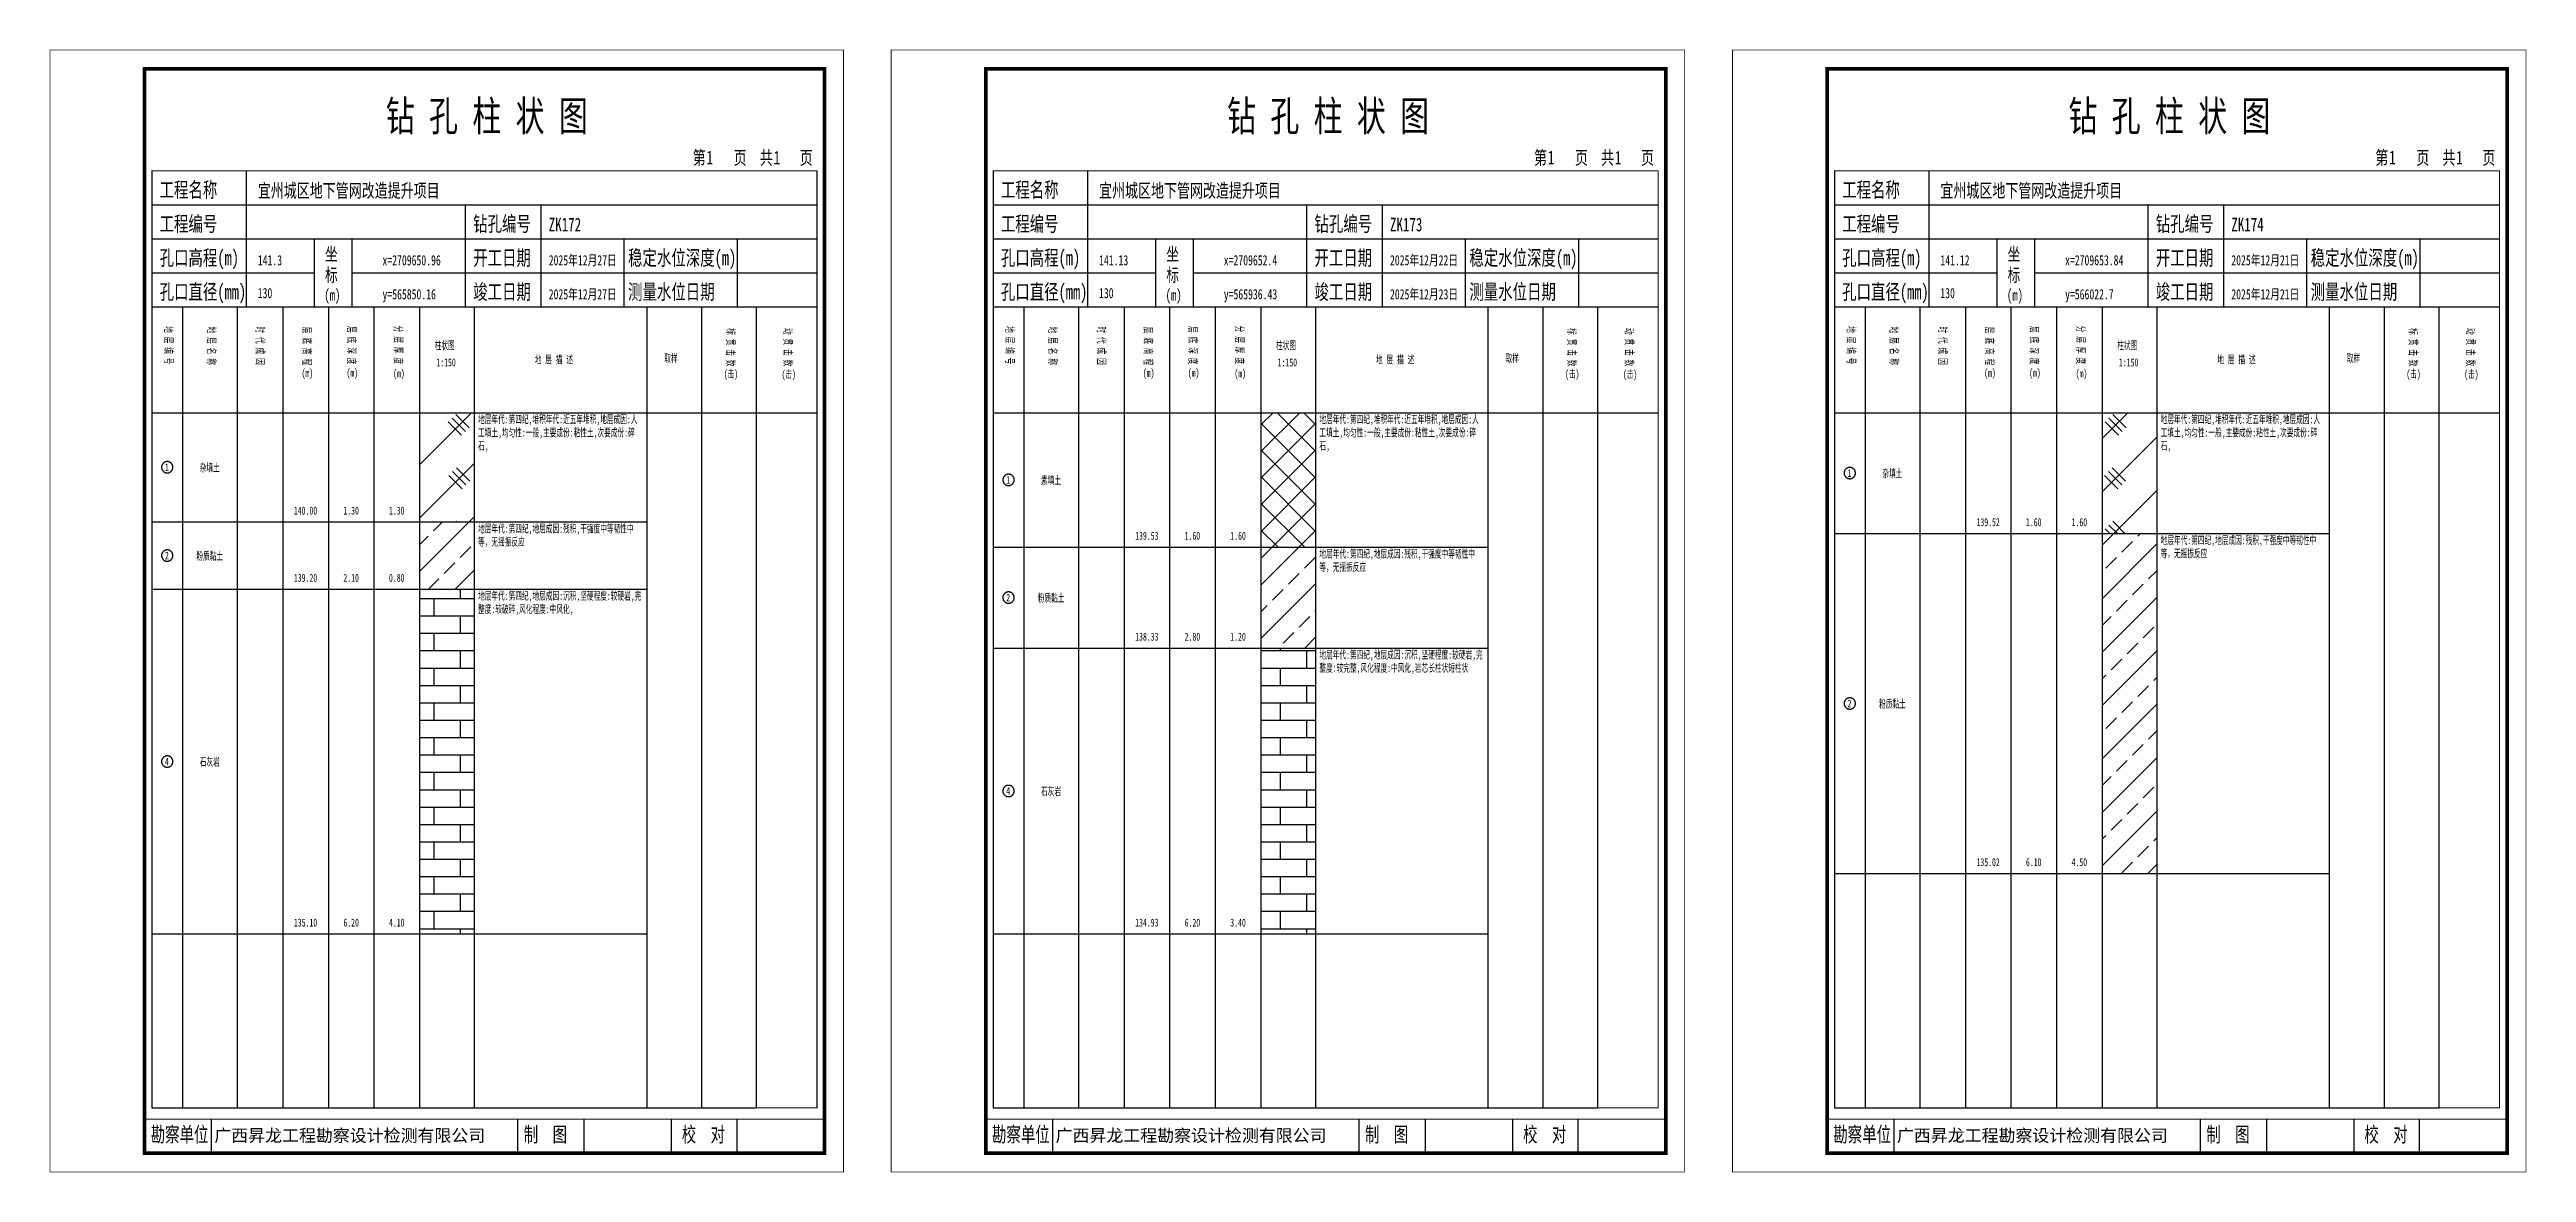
# Model space of a CAD drawing. Header units: millimetres. Extents: x 0 to 2711117, y 0 to 567555.
# Drawn here: x 40974 to 41630, y 0 to 297 of the extents above; entities that cross this region are included whole.
import ezdxf
from ezdxf.enums import TextEntityAlignment as Align

# ---------------------------------------------------------------- set-up
doc = ezdxf.new("R2010")
doc.units = ezdxf.units.MM
doc.layers.add('GICAD_POU_TEXTS', color=7, linetype='Continuous')
doc.layers.add('勘察点图例', color=7, linetype='Continuous')
doc.styles.add('HEAD_FONT', font='simfang.ttf', dxfattribs={"width": 0.6})
doc.styles.add('HEAD_FONT2', font='simfang.ttf', dxfattribs={"width": 0.6})
doc.styles.add('HT', font='simhei.ttf')
doc.styles.add('LZ_FONT', font='simfang.ttf', dxfattribs={"width": 0.7, "height": 8})
doc.styles.add('成果图图块', font='simfang.ttf', dxfattribs={"height": 2.5})
doc.styles.add('成果图表体', font='simfang.ttf', dxfattribs={"width": 0.6, "height": 2.1})
pattern_1 = [(45, (0, 0), (-7.0710678, 7.0710678), []), (135, (2.5, -1), (-14.142136, -14.142136), [5, -15]), (135, (1.5, -2), (-14.142136, -14.142136), [5, -15]), (135, (0.5, -3), (-14.142136, -14.142136), [5, -15]), (135, (16.5, -1), (-14.142136, -14.142136), [5, -15]), (135, (15.5, -2), (-14.142136, -14.142136), [5, -15]), (135, (14.5, -3), (-14.142136, -14.142136), [5, -15])]
pattern_2 = [(45, (0, 0), (-7.0710678, 7.0710678), []), (45, (7.071, 0), (-7.0710678, 7.0710678), [4, -2])]
pattern_3 = [(0, (0, 0), (0, 4.6), []), (90, (0, 0), (-7, 4.6), [4.6, -4.6])]

# ---------------------------------------------------------------- blocks, each defined once
blk = doc.blocks.new('ZK172')
for p, q in [((52, 229), (52, 265)), ((27, 256), (203, 256)), ((110, 229), (110, 256)), ((130, 229), (130, 256)), ((27, 247), (203, 247)), ((70, 229), (70, 247)), ((80, 229), (80, 247)), ((152, 229), (152, 247)), ((182, 229), (182, 247)), ((27, 238), (70, 238)), ((80, 238), (203, 238)), ((27, 229), (35.05, 229)), ((35.05, 229), (35.05, 17)), ((35.05, 229), (49.53, 229)), ((49.53, 229), (49.53, 17)), ((49.53, 229), (61.6, 229)), ((61.6, 229), (61.6, 17)), ((61.6, 229), (73.68, 229)), ((73.68, 229), (73.68, 17)), ((73.68, 229), (85.75, 229)), ((85.75, 229), (85.75, 17)), ((85.75, 229), (97.82, 229)), ((97.82, 229), (97.82, 17)), ((97.82, 229), (112.3, 229)), ((112.3, 229), (112.3, 17)), ((112.3, 229), (157.93, 229)), ((157.93, 229), (157.93, 17)), ((157.93, 229), (172.42, 229)), ((172.42, 229), (172.42, 17)), ((172.42, 229), (186.9, 229)), ((186.9, 229), (186.9, 17)), ((186.9, 229), (203, 229)), ((27, 201), (203, 201)), ((27, 17), (35.05, 17)), ((35.05, 17), (49.53, 17)), ((42.74, 4.95), (42.74, 13.95)), ((42.74, 4.95), (42.74, 13.95)), ((49.53, 17), (61.6, 17)), ((61.6, 17), (73.68, 17)), ((73.68, 17), (85.75, 17)), ((85.75, 17), (97.82, 17)), ((97.82, 17), (112.3, 17)), ((112.3, 17), (157.93, 17)), ((123.83, 4.95), (123.83, 13.95)), ((141.38, 4.95), (141.38, 13.95)), ((157.93, 17), (172.42, 17)), ((164.48, 4.95), (164.48, 13.95)), ((172.42, 17), (186.9, 17)), ((181.84, 4.95), (181.84, 13.95)), ((181.84, 4.95), (181.84, 13.95))]:
    blk.add_line(p, q)
for points, const_width in [([(0, 0), (210, 0), (210, 297), (0, 297)], 0.25), ([(25, 5), (205, 5), (205, 292), (25, 292)], 1), ([(27, 265), (203, 265), (203, 17), (27, 17)], 0.3)]:
    blk.add_lwpolyline(points, close=True, dxfattribs=dict(const_width=const_width))
at = {"const_width": 0.3}
for points in [[(27, 229), (203, 229)], [(25, 14), (205, 14)]]:
    blk.add_lwpolyline(points, dxfattribs=at)
at = {"style": 'LZ_FONT', "width": 0.7}
for s, height, p in [('钻 孔 柱 状 图', 8, (88.9, 275.54)), ('第', 3.6, (170.12, 266.7)), ('1', 3.6, (173.78, 266.75)), ('页', 3.6, (180.96, 266.7)), ('共', 3.6, (187.88, 266.7)), ('1', 3.6, (191.54, 266.7)), ('页', 3.6, (198.44, 266.7)), ('工程名称', 4, (29, 258)), ('宜州城区地下管网改造提升项目', 3.6, (55, 258)), ('工程编号', 4, (29, 249)), ('钻孔编号', 4, (112, 249)), ('ZK172', 3.6, (132, 249)), ('孔口高程(m)', 4, (29, 240)), ('141.3', 2.7, (55, 240)), ('坐', 3.5, (72.79, 241.24)), ('x=2709650.96', 2.7, (88, 240)), ('开工日期', 4, (112, 240)), ('2025年12月27日', 2.7, (132, 240)), ('稳定水位深度(m)', 4, (153, 240)), ('标', 3.5, (72.79, 235.7)), ('孔口直径(mm)', 4, (29, 231)), ('130', 2.7, (54.98, 231.31)), ('(m) ', 3, (72.59, 230.65)), ('y=565850.16', 2.7, (88, 231)), ('竣工日期', 4, (112, 231)), ('2025年12月27日', 2.7, (132, 231)), ('测量水位日期', 4, (153, 231)), ('勘察单位', 4, (26.65, 7.95)), ('制  图', 4, (125.4, 7.95)), ('校  对', 4, (167.22, 7.95))]:
    blk.add_text(s, height=height, dxfattribs=at).set_placement(p)
at = {"style": 'HT'}
blk.add_text('广西昇龙工程勘察设计检测有限公司', height=3.2865, dxfattribs=at).set_placement((43.48, 8.02))
at = {"char_height": 2.1, "width": 22.806, "attachment_point": 1, "rotation": 270, "style": 'HEAD_FONT'}
for s, insert in [('地 层 编 号', (32.46, 223.92)), ('地 层 名 称', (43.79, 223.76)), ('时 代 成 因', (56.67, 223.83)), ('层 底 高 程', (69.07, 223.71)), ('层 底 深 度', (80.9, 223.91)), ('分 层 厚 度', (93.26, 224.01)), ('标 贯 击 数', (181.21, 223.37)), ('动 贯 击 数', (196.38, 223.43))]:
    blk.add_mtext(s, dxfattribs=dict(at, insert=insert))
at = {"char_height": 2.1, "attachment_point": 1}
for s, insert, width, style in [('柱状图', (101.82, 219.87), 7.855, 'HEAD_FONT2'), ('地 层 描 述', (128.29, 216.11), 22.0781, 'HEAD_FONT2'), ('取样', (162.58, 216.44), 7.855, 'HEAD_FONT2'), ('(m)', (66.58, 212.56), 4.7944, 'HEAD_FONT'), ('(m)', (78.47, 212.61), 4.7944, 'HEAD_FONT'), ('(m)', (90.81, 212.43), 4.7944, 'HEAD_FONT'), ('1:150', (102.26, 215.36), 6.9223, 'HEAD_FONT2'), ('(击)', (178.33, 212.31), 7.855, 'HEAD_FONT2'), ('(击)', (193.64, 212.22), 7.855, 'HEAD_FONT2')]:
    blk.add_mtext(s, dxfattribs=dict(at, insert=insert, width=width, style=style))
blk = doc.blocks.new('ZK172_0')
at = {"color": 7}
blk.add_polyline3d([(-1.5, 0.02, 0), (-1.5, -0.06, 0), (-1.49, -0.13, 0), (-1.48, -0.2, 0), (-1.47, -0.28, 0), (-1.46, -0.35, 0), (-1.44, -0.42, 0), (-1.41, -0.49, 0), (-1.39, -0.56, 0), (-1.36, -0.63, 0), (-1.32, -0.69, 0), (-1.29, -0.76, 0), (-1.25, -0.82, 0), (-1.2, -0.88, 0), (-1.16, -0.94, 0), (-1.11, -0.99, 0), (-1.06, -1.04, 0), (-1.01, -1.1, 0), (-0.95, -1.14, 0), (-0.89, -1.19, 0), (-0.83, -1.23, 0), (-0.77, -1.27, 0), (-0.71, -1.31, 0), (-0.64, -1.34, 0), (-0.57, -1.37, 0), (-0.51, -1.4, 0), (-0.44, -1.42, 0), (-0.36, -1.44, 0), (-0.29, -1.46, 0), (-0.22, -1.47, 0), (-0.15, -1.48, 0), (-0.07, -1.48, 0), (0, -1.48, 0), (0.07, -1.48, 0), (0.15, -1.48, 0), (0.22, -1.47, 0), (0.29, -1.46, 0), (0.36, -1.44, 0), (0.44, -1.42, 0), (0.51, -1.4, 0), (0.57, -1.37, 0), (0.64, -1.34, 0), (0.71, -1.31, 0), (0.77, -1.27, 0), (0.83, -1.23, 0), (0.89, -1.19, 0), (0.95, -1.14, 0), (1.01, -1.1, 0), (1.06, -1.04, 0), (1.11, -0.99, 0), (1.16, -0.94, 0), (1.2, -0.88, 0), (1.25, -0.82, 0), (1.29, -0.76, 0), (1.32, -0.69, 0), (1.36, -0.63, 0), (1.39, -0.56, 0), (1.41, -0.49, 0), (1.44, -0.42, 0), (1.46, -0.35, 0), (1.47, -0.28, 0), (1.48, -0.2, 0), (1.49, -0.13, 0), (1.5, -0.06, 0), (1.5, 0.02, 0), (1.5, 0.09, 0), (1.49, 0.16, 0), (1.48, 0.24, 0), (1.47, 0.31, 0), (1.46, 0.38, 0), (1.44, 0.45, 0), (1.41, 0.52, 0), (1.39, 0.59, 0), (1.36, 0.66, 0), (1.32, 0.72, 0), (1.29, 0.79, 0), (1.25, 0.85, 0), (1.2, 0.91, 0), (1.16, 0.97, 0), (1.11, 1.02, 0), (1.06, 1.08, 0), (1.01, 1.13, 0), (0.95, 1.18, 0), (0.89, 1.22, 0), (0.83, 1.26, 0), (0.77, 1.3, 0), (0.71, 1.34, 0), (0.64, 1.37, 0), (0.57, 1.4, 0), (0.51, 1.43, 0), (0.44, 1.45, 0), (0.36, 1.47, 0), (0.29, 1.49, 0), (0.22, 1.5, 0), (0.15, 1.51, 0), (0.07, 1.51, 0), (0, 1.52, 0), (-0.07, 1.51, 0), (-0.15, 1.51, 0), (-0.22, 1.5, 0), (-0.29, 1.49, 0), (-0.36, 1.47, 0), (-0.44, 1.45, 0), (-0.51, 1.43, 0), (-0.57, 1.4, 0), (-0.64, 1.37, 0), (-0.71, 1.34, 0), (-0.77, 1.3, 0), (-0.83, 1.26, 0), (-0.89, 1.22, 0), (-0.95, 1.18, 0), (-1.01, 1.13, 0), (-1.06, 1.08, 0), (-1.11, 1.02, 0), (-1.16, 0.97, 0), (-1.2, 0.91, 0), (-1.25, 0.85, 0), (-1.29, 0.79, 0), (-1.32, 0.72, 0), (-1.36, 0.66, 0), (-1.39, 0.59, 0), (-1.41, 0.52, 0), (-1.44, 0.45, 0), (-1.46, 0.38, 0), (-1.47, 0.31, 0), (-1.48, 0.24, 0), (-1.49, 0.16, 0), (-1.5, 0.09, 0), (-1.5, 0.02, 0)], dxfattribs=at)
at = {"layer": 'GICAD_POU_TEXTS', "color": 7, "style": '成果图图块', "width": 0.7}
blk.add_text('1', height=2, dxfattribs=at).set_placement((-0.09, -0.99), align=Align.CENTER)
blk = doc.blocks.new('ZK172_1')
at = {"color": 7}
blk.add_polyline3d([(-1.5, 0.02, 0), (-1.5, -0.06, 0), (-1.49, -0.13, 0), (-1.48, -0.2, 0), (-1.47, -0.28, 0), (-1.46, -0.35, 0), (-1.44, -0.42, 0), (-1.41, -0.49, 0), (-1.39, -0.56, 0), (-1.36, -0.63, 0), (-1.32, -0.69, 0), (-1.29, -0.76, 0), (-1.25, -0.82, 0), (-1.2, -0.88, 0), (-1.16, -0.94, 0), (-1.11, -0.99, 0), (-1.06, -1.04, 0), (-1.01, -1.1, 0), (-0.95, -1.14, 0), (-0.89, -1.19, 0), (-0.83, -1.23, 0), (-0.77, -1.27, 0), (-0.71, -1.31, 0), (-0.64, -1.34, 0), (-0.57, -1.37, 0), (-0.51, -1.4, 0), (-0.44, -1.42, 0), (-0.36, -1.44, 0), (-0.29, -1.46, 0), (-0.22, -1.47, 0), (-0.15, -1.48, 0), (-0.07, -1.48, 0), (0, -1.48, 0), (0.07, -1.48, 0), (0.15, -1.48, 0), (0.22, -1.47, 0), (0.29, -1.46, 0), (0.36, -1.44, 0), (0.44, -1.42, 0), (0.51, -1.4, 0), (0.57, -1.37, 0), (0.64, -1.34, 0), (0.71, -1.31, 0), (0.77, -1.27, 0), (0.83, -1.23, 0), (0.89, -1.19, 0), (0.95, -1.14, 0), (1.01, -1.1, 0), (1.06, -1.04, 0), (1.11, -0.99, 0), (1.16, -0.94, 0), (1.2, -0.88, 0), (1.25, -0.82, 0), (1.29, -0.76, 0), (1.32, -0.69, 0), (1.36, -0.63, 0), (1.39, -0.56, 0), (1.41, -0.49, 0), (1.44, -0.42, 0), (1.46, -0.35, 0), (1.47, -0.28, 0), (1.48, -0.2, 0), (1.49, -0.13, 0), (1.5, -0.06, 0), (1.5, 0.02, 0), (1.5, 0.09, 0), (1.49, 0.16, 0), (1.48, 0.24, 0), (1.47, 0.31, 0), (1.46, 0.38, 0), (1.44, 0.45, 0), (1.41, 0.52, 0), (1.39, 0.59, 0), (1.36, 0.66, 0), (1.32, 0.72, 0), (1.29, 0.79, 0), (1.25, 0.85, 0), (1.2, 0.91, 0), (1.16, 0.97, 0), (1.11, 1.02, 0), (1.06, 1.08, 0), (1.01, 1.13, 0), (0.95, 1.18, 0), (0.89, 1.22, 0), (0.83, 1.26, 0), (0.77, 1.3, 0), (0.71, 1.34, 0), (0.64, 1.37, 0), (0.57, 1.4, 0), (0.51, 1.43, 0), (0.44, 1.45, 0), (0.36, 1.47, 0), (0.29, 1.49, 0), (0.22, 1.5, 0), (0.15, 1.51, 0), (0.07, 1.51, 0), (0, 1.52, 0), (-0.07, 1.51, 0), (-0.15, 1.51, 0), (-0.22, 1.5, 0), (-0.29, 1.49, 0), (-0.36, 1.47, 0), (-0.44, 1.45, 0), (-0.51, 1.43, 0), (-0.57, 1.4, 0), (-0.64, 1.37, 0), (-0.71, 1.34, 0), (-0.77, 1.3, 0), (-0.83, 1.26, 0), (-0.89, 1.22, 0), (-0.95, 1.18, 0), (-1.01, 1.13, 0), (-1.06, 1.08, 0), (-1.11, 1.02, 0), (-1.16, 0.97, 0), (-1.2, 0.91, 0), (-1.25, 0.85, 0), (-1.29, 0.79, 0), (-1.32, 0.72, 0), (-1.36, 0.66, 0), (-1.39, 0.59, 0), (-1.41, 0.52, 0), (-1.44, 0.45, 0), (-1.46, 0.38, 0), (-1.47, 0.31, 0), (-1.48, 0.24, 0), (-1.49, 0.16, 0), (-1.5, 0.09, 0), (-1.5, 0.02, 0)], dxfattribs=at)
at = {"layer": 'GICAD_POU_TEXTS', "color": 7, "style": '成果图图块', "width": 0.7}
blk.add_text('2', height=2, dxfattribs=at).set_placement((-0.09, -0.99), align=Align.CENTER)
blk = doc.blocks.new('ZK172_2')
at = {"color": 7}
blk.add_polyline3d([(-1.5, 0.02, 0), (-1.5, -0.06, 0), (-1.49, -0.13, 0), (-1.48, -0.2, 0), (-1.47, -0.28, 0), (-1.46, -0.35, 0), (-1.44, -0.42, 0), (-1.41, -0.49, 0), (-1.39, -0.56, 0), (-1.36, -0.63, 0), (-1.32, -0.69, 0), (-1.29, -0.76, 0), (-1.25, -0.82, 0), (-1.2, -0.88, 0), (-1.16, -0.94, 0), (-1.11, -0.99, 0), (-1.06, -1.04, 0), (-1.01, -1.1, 0), (-0.95, -1.14, 0), (-0.89, -1.19, 0), (-0.83, -1.23, 0), (-0.77, -1.27, 0), (-0.71, -1.31, 0), (-0.64, -1.34, 0), (-0.57, -1.37, 0), (-0.51, -1.4, 0), (-0.44, -1.42, 0), (-0.36, -1.44, 0), (-0.29, -1.46, 0), (-0.22, -1.47, 0), (-0.15, -1.48, 0), (-0.07, -1.48, 0), (0, -1.48, 0), (0.07, -1.48, 0), (0.15, -1.48, 0), (0.22, -1.47, 0), (0.29, -1.46, 0), (0.36, -1.44, 0), (0.44, -1.42, 0), (0.51, -1.4, 0), (0.57, -1.37, 0), (0.64, -1.34, 0), (0.71, -1.31, 0), (0.77, -1.27, 0), (0.83, -1.23, 0), (0.89, -1.19, 0), (0.95, -1.14, 0), (1.01, -1.1, 0), (1.06, -1.04, 0), (1.11, -0.99, 0), (1.16, -0.94, 0), (1.2, -0.88, 0), (1.25, -0.82, 0), (1.29, -0.76, 0), (1.32, -0.69, 0), (1.36, -0.63, 0), (1.39, -0.56, 0), (1.41, -0.49, 0), (1.44, -0.42, 0), (1.46, -0.35, 0), (1.47, -0.28, 0), (1.48, -0.2, 0), (1.49, -0.13, 0), (1.5, -0.06, 0), (1.5, 0.02, 0), (1.5, 0.09, 0), (1.49, 0.16, 0), (1.48, 0.24, 0), (1.47, 0.31, 0), (1.46, 0.38, 0), (1.44, 0.45, 0), (1.41, 0.52, 0), (1.39, 0.59, 0), (1.36, 0.66, 0), (1.32, 0.72, 0), (1.29, 0.79, 0), (1.25, 0.85, 0), (1.2, 0.91, 0), (1.16, 0.97, 0), (1.11, 1.02, 0), (1.06, 1.08, 0), (1.01, 1.13, 0), (0.95, 1.18, 0), (0.89, 1.22, 0), (0.83, 1.26, 0), (0.77, 1.3, 0), (0.71, 1.34, 0), (0.64, 1.37, 0), (0.57, 1.4, 0), (0.51, 1.43, 0), (0.44, 1.45, 0), (0.36, 1.47, 0), (0.29, 1.49, 0), (0.22, 1.5, 0), (0.15, 1.51, 0), (0.07, 1.51, 0), (0, 1.52, 0), (-0.07, 1.51, 0), (-0.15, 1.51, 0), (-0.22, 1.5, 0), (-0.29, 1.49, 0), (-0.36, 1.47, 0), (-0.44, 1.45, 0), (-0.51, 1.43, 0), (-0.57, 1.4, 0), (-0.64, 1.37, 0), (-0.71, 1.34, 0), (-0.77, 1.3, 0), (-0.83, 1.26, 0), (-0.89, 1.22, 0), (-0.95, 1.18, 0), (-1.01, 1.13, 0), (-1.06, 1.08, 0), (-1.11, 1.02, 0), (-1.16, 0.97, 0), (-1.2, 0.91, 0), (-1.25, 0.85, 0), (-1.29, 0.79, 0), (-1.32, 0.72, 0), (-1.36, 0.66, 0), (-1.39, 0.59, 0), (-1.41, 0.52, 0), (-1.44, 0.45, 0), (-1.46, 0.38, 0), (-1.47, 0.31, 0), (-1.48, 0.24, 0), (-1.49, 0.16, 0), (-1.5, 0.09, 0), (-1.5, 0.02, 0)], dxfattribs=at)
at = {"layer": 'GICAD_POU_TEXTS', "color": 7, "style": '成果图图块', "width": 0.7}
blk.add_text('4', height=2, dxfattribs=at).set_placement((-0.09, -0.99), align=Align.CENTER)
blk = doc.blocks.new('ZK173')
for p, q in [((52, 229), (52, 265)), ((27, 256), (203, 256)), ((110, 229), (110, 256)), ((130, 229), (130, 256)), ((27, 247), (203, 247)), ((70, 229), (70, 247)), ((80, 229), (80, 247)), ((152, 229), (152, 247)), ((182, 229), (182, 247)), ((27, 238), (70, 238)), ((80, 238), (203, 238)), ((27, 229), (35.05, 229)), ((35.05, 229), (35.05, 17)), ((35.05, 229), (49.53, 229)), ((49.53, 229), (49.53, 17)), ((49.53, 229), (61.6, 229)), ((61.6, 229), (61.6, 17)), ((61.6, 229), (73.68, 229)), ((73.68, 229), (73.68, 17)), ((73.68, 229), (85.75, 229)), ((85.75, 229), (85.75, 17)), ((85.75, 229), (97.82, 229)), ((97.82, 229), (97.82, 17)), ((97.82, 229), (112.3, 229)), ((112.3, 229), (112.3, 17)), ((112.3, 229), (157.93, 229)), ((157.93, 229), (157.93, 17)), ((157.93, 229), (172.42, 229)), ((172.42, 229), (172.42, 17)), ((172.42, 229), (186.9, 229)), ((186.9, 229), (186.9, 17)), ((186.9, 229), (203, 229)), ((27, 201), (203, 201)), ((27, 17), (35.05, 17)), ((35.05, 17), (49.53, 17)), ((42.74, 4.95), (42.74, 13.95)), ((42.74, 4.95), (42.74, 13.95)), ((49.53, 17), (61.6, 17)), ((61.6, 17), (73.68, 17)), ((73.68, 17), (85.75, 17)), ((85.75, 17), (97.82, 17)), ((97.82, 17), (112.3, 17)), ((112.3, 17), (157.93, 17)), ((123.83, 4.95), (123.83, 13.95)), ((141.38, 4.95), (141.38, 13.95)), ((157.93, 17), (172.42, 17)), ((164.48, 4.95), (164.48, 13.95)), ((172.42, 17), (186.9, 17)), ((181.84, 4.95), (181.84, 13.95)), ((181.84, 4.95), (181.84, 13.95))]:
    blk.add_line(p, q)
for points, const_width in [([(0, 0), (210, 0), (210, 297), (0, 297)], 0.25), ([(25, 5), (205, 5), (205, 292), (25, 292)], 1), ([(27, 265), (203, 265), (203, 17), (27, 17)], 0.3)]:
    blk.add_lwpolyline(points, close=True, dxfattribs=dict(const_width=const_width))
at = {"const_width": 0.3}
for points in [[(27, 229), (203, 229)], [(25, 14), (205, 14)]]:
    blk.add_lwpolyline(points, dxfattribs=at)
at = {"style": 'LZ_FONT', "width": 0.7}
for s, height, p in [('钻 孔 柱 状 图', 8, (88.9, 275.54)), ('第', 3.6, (170.12, 266.7)), ('1', 3.6, (173.78, 266.75)), ('页', 3.6, (180.96, 266.7)), ('共', 3.6, (187.88, 266.7)), ('1', 3.6, (191.54, 266.7)), ('页', 3.6, (198.44, 266.7)), ('工程名称', 4, (29, 258)), ('宜州城区地下管网改造提升项目', 3.6, (55, 258)), ('工程编号', 4, (29, 249)), ('钻孔编号', 4, (112, 249)), ('ZK173', 3.6, (132, 249)), ('孔口高程(m)', 4, (29, 240)), ('141.13', 2.7, (55, 240)), ('坐', 3.5, (72.79, 241.24)), ('x=2709652.4', 2.7, (88, 240)), ('开工日期', 4, (112, 240)), ('2025年12月22日', 2.7, (132, 240)), ('稳定水位深度(m)', 4, (153, 240)), ('标', 3.5, (72.79, 235.7)), ('孔口直径(mm)', 4, (29, 231)), ('130', 2.7, (54.98, 231.31)), ('(m) ', 3, (72.59, 230.65)), ('y=565936.43', 2.7, (88, 231)), ('竣工日期', 4, (112, 231)), ('2025年12月23日', 2.7, (132, 231)), ('测量水位日期', 4, (153, 231)), ('勘察单位', 4, (26.65, 7.95)), ('制  图', 4, (125.4, 7.95)), ('校  对', 4, (167.22, 7.95))]:
    blk.add_text(s, height=height, dxfattribs=at).set_placement(p)
at = {"style": 'HT'}
blk.add_text('广西昇龙工程勘察设计检测有限公司', height=3.2865, dxfattribs=at).set_placement((43.48, 8.02))
at = {"char_height": 2.1, "width": 22.806, "attachment_point": 1, "rotation": 270, "style": 'HEAD_FONT'}
for s, insert in [('地 层 编 号', (32.46, 223.92)), ('地 层 名 称', (43.79, 223.76)), ('时 代 成 因', (56.67, 223.83)), ('层 底 高 程', (69.07, 223.71)), ('层 底 深 度', (80.9, 223.91)), ('分 层 厚 度', (93.26, 224.01)), ('标 贯 击 数', (181.21, 223.37)), ('动 贯 击 数', (196.38, 223.43))]:
    blk.add_mtext(s, dxfattribs=dict(at, insert=insert))
at = {"char_height": 2.1, "attachment_point": 1}
for s, insert, width, style in [('柱状图', (101.82, 219.87), 7.855, 'HEAD_FONT2'), ('地 层 描 述', (128.29, 216.11), 22.0781, 'HEAD_FONT2'), ('取样', (162.58, 216.44), 7.855, 'HEAD_FONT2'), ('(m)', (66.58, 212.56), 4.7944, 'HEAD_FONT'), ('(m)', (78.47, 212.61), 4.7944, 'HEAD_FONT'), ('(m)', (90.81, 212.43), 4.7944, 'HEAD_FONT'), ('1:150', (102.26, 215.36), 6.9223, 'HEAD_FONT2'), ('(击)', (178.33, 212.31), 7.855, 'HEAD_FONT2'), ('(击)', (193.64, 212.22), 7.855, 'HEAD_FONT2')]:
    blk.add_mtext(s, dxfattribs=dict(at, insert=insert, width=width, style=style))
blk = doc.blocks.new('ZK173_0')
at = {"color": 7}
blk.add_polyline3d([(-1.5, 0.02, 0), (-1.5, -0.06, 0), (-1.49, -0.13, 0), (-1.48, -0.2, 0), (-1.47, -0.28, 0), (-1.46, -0.35, 0), (-1.44, -0.42, 0), (-1.41, -0.49, 0), (-1.39, -0.56, 0), (-1.36, -0.63, 0), (-1.32, -0.69, 0), (-1.29, -0.76, 0), (-1.25, -0.82, 0), (-1.2, -0.88, 0), (-1.16, -0.94, 0), (-1.11, -0.99, 0), (-1.06, -1.04, 0), (-1.01, -1.1, 0), (-0.95, -1.14, 0), (-0.89, -1.19, 0), (-0.83, -1.23, 0), (-0.77, -1.27, 0), (-0.71, -1.31, 0), (-0.64, -1.34, 0), (-0.57, -1.37, 0), (-0.51, -1.4, 0), (-0.44, -1.42, 0), (-0.36, -1.44, 0), (-0.29, -1.46, 0), (-0.22, -1.47, 0), (-0.15, -1.48, 0), (-0.07, -1.48, 0), (0, -1.48, 0), (0.07, -1.48, 0), (0.15, -1.48, 0), (0.22, -1.47, 0), (0.29, -1.46, 0), (0.36, -1.44, 0), (0.44, -1.42, 0), (0.51, -1.4, 0), (0.57, -1.37, 0), (0.64, -1.34, 0), (0.71, -1.31, 0), (0.77, -1.27, 0), (0.83, -1.23, 0), (0.89, -1.19, 0), (0.95, -1.14, 0), (1.01, -1.1, 0), (1.06, -1.04, 0), (1.11, -0.99, 0), (1.16, -0.94, 0), (1.2, -0.88, 0), (1.25, -0.82, 0), (1.29, -0.76, 0), (1.32, -0.69, 0), (1.36, -0.63, 0), (1.39, -0.56, 0), (1.41, -0.49, 0), (1.44, -0.42, 0), (1.46, -0.35, 0), (1.47, -0.28, 0), (1.48, -0.2, 0), (1.49, -0.13, 0), (1.5, -0.06, 0), (1.5, 0.02, 0), (1.5, 0.09, 0), (1.49, 0.16, 0), (1.48, 0.24, 0), (1.47, 0.31, 0), (1.46, 0.38, 0), (1.44, 0.45, 0), (1.41, 0.52, 0), (1.39, 0.59, 0), (1.36, 0.66, 0), (1.32, 0.72, 0), (1.29, 0.79, 0), (1.25, 0.85, 0), (1.2, 0.91, 0), (1.16, 0.97, 0), (1.11, 1.02, 0), (1.06, 1.08, 0), (1.01, 1.13, 0), (0.95, 1.18, 0), (0.89, 1.22, 0), (0.83, 1.26, 0), (0.77, 1.3, 0), (0.71, 1.34, 0), (0.64, 1.37, 0), (0.57, 1.4, 0), (0.51, 1.43, 0), (0.44, 1.45, 0), (0.36, 1.47, 0), (0.29, 1.49, 0), (0.22, 1.5, 0), (0.15, 1.51, 0), (0.07, 1.51, 0), (0, 1.52, 0), (-0.07, 1.51, 0), (-0.15, 1.51, 0), (-0.22, 1.5, 0), (-0.29, 1.49, 0), (-0.36, 1.47, 0), (-0.44, 1.45, 0), (-0.51, 1.43, 0), (-0.57, 1.4, 0), (-0.64, 1.37, 0), (-0.71, 1.34, 0), (-0.77, 1.3, 0), (-0.83, 1.26, 0), (-0.89, 1.22, 0), (-0.95, 1.18, 0), (-1.01, 1.13, 0), (-1.06, 1.08, 0), (-1.11, 1.02, 0), (-1.16, 0.97, 0), (-1.2, 0.91, 0), (-1.25, 0.85, 0), (-1.29, 0.79, 0), (-1.32, 0.72, 0), (-1.36, 0.66, 0), (-1.39, 0.59, 0), (-1.41, 0.52, 0), (-1.44, 0.45, 0), (-1.46, 0.38, 0), (-1.47, 0.31, 0), (-1.48, 0.24, 0), (-1.49, 0.16, 0), (-1.5, 0.09, 0), (-1.5, 0.02, 0)], dxfattribs=at)
at = {"layer": 'GICAD_POU_TEXTS', "color": 7, "style": '成果图图块', "width": 0.7}
blk.add_text('1', height=2, dxfattribs=at).set_placement((-0.09, -0.99), align=Align.CENTER)
blk = doc.blocks.new('ZK173_1')
at = {"color": 7}
blk.add_polyline3d([(-1.5, 0.02, 0), (-1.5, -0.06, 0), (-1.49, -0.13, 0), (-1.48, -0.2, 0), (-1.47, -0.28, 0), (-1.46, -0.35, 0), (-1.44, -0.42, 0), (-1.41, -0.49, 0), (-1.39, -0.56, 0), (-1.36, -0.63, 0), (-1.32, -0.69, 0), (-1.29, -0.76, 0), (-1.25, -0.82, 0), (-1.2, -0.88, 0), (-1.16, -0.94, 0), (-1.11, -0.99, 0), (-1.06, -1.04, 0), (-1.01, -1.1, 0), (-0.95, -1.14, 0), (-0.89, -1.19, 0), (-0.83, -1.23, 0), (-0.77, -1.27, 0), (-0.71, -1.31, 0), (-0.64, -1.34, 0), (-0.57, -1.37, 0), (-0.51, -1.4, 0), (-0.44, -1.42, 0), (-0.36, -1.44, 0), (-0.29, -1.46, 0), (-0.22, -1.47, 0), (-0.15, -1.48, 0), (-0.07, -1.48, 0), (0, -1.48, 0), (0.07, -1.48, 0), (0.15, -1.48, 0), (0.22, -1.47, 0), (0.29, -1.46, 0), (0.36, -1.44, 0), (0.44, -1.42, 0), (0.51, -1.4, 0), (0.57, -1.37, 0), (0.64, -1.34, 0), (0.71, -1.31, 0), (0.77, -1.27, 0), (0.83, -1.23, 0), (0.89, -1.19, 0), (0.95, -1.14, 0), (1.01, -1.1, 0), (1.06, -1.04, 0), (1.11, -0.99, 0), (1.16, -0.94, 0), (1.2, -0.88, 0), (1.25, -0.82, 0), (1.29, -0.76, 0), (1.32, -0.69, 0), (1.36, -0.63, 0), (1.39, -0.56, 0), (1.41, -0.49, 0), (1.44, -0.42, 0), (1.46, -0.35, 0), (1.47, -0.28, 0), (1.48, -0.2, 0), (1.49, -0.13, 0), (1.5, -0.06, 0), (1.5, 0.02, 0), (1.5, 0.09, 0), (1.49, 0.16, 0), (1.48, 0.24, 0), (1.47, 0.31, 0), (1.46, 0.38, 0), (1.44, 0.45, 0), (1.41, 0.52, 0), (1.39, 0.59, 0), (1.36, 0.66, 0), (1.32, 0.72, 0), (1.29, 0.79, 0), (1.25, 0.85, 0), (1.2, 0.91, 0), (1.16, 0.97, 0), (1.11, 1.02, 0), (1.06, 1.08, 0), (1.01, 1.13, 0), (0.95, 1.18, 0), (0.89, 1.22, 0), (0.83, 1.26, 0), (0.77, 1.3, 0), (0.71, 1.34, 0), (0.64, 1.37, 0), (0.57, 1.4, 0), (0.51, 1.43, 0), (0.44, 1.45, 0), (0.36, 1.47, 0), (0.29, 1.49, 0), (0.22, 1.5, 0), (0.15, 1.51, 0), (0.07, 1.51, 0), (0, 1.52, 0), (-0.07, 1.51, 0), (-0.15, 1.51, 0), (-0.22, 1.5, 0), (-0.29, 1.49, 0), (-0.36, 1.47, 0), (-0.44, 1.45, 0), (-0.51, 1.43, 0), (-0.57, 1.4, 0), (-0.64, 1.37, 0), (-0.71, 1.34, 0), (-0.77, 1.3, 0), (-0.83, 1.26, 0), (-0.89, 1.22, 0), (-0.95, 1.18, 0), (-1.01, 1.13, 0), (-1.06, 1.08, 0), (-1.11, 1.02, 0), (-1.16, 0.97, 0), (-1.2, 0.91, 0), (-1.25, 0.85, 0), (-1.29, 0.79, 0), (-1.32, 0.72, 0), (-1.36, 0.66, 0), (-1.39, 0.59, 0), (-1.41, 0.52, 0), (-1.44, 0.45, 0), (-1.46, 0.38, 0), (-1.47, 0.31, 0), (-1.48, 0.24, 0), (-1.49, 0.16, 0), (-1.5, 0.09, 0), (-1.5, 0.02, 0)], dxfattribs=at)
at = {"layer": 'GICAD_POU_TEXTS', "color": 7, "style": '成果图图块', "width": 0.7}
blk.add_text('2', height=2, dxfattribs=at).set_placement((-0.09, -0.99), align=Align.CENTER)
blk = doc.blocks.new('ZK173_2')
at = {"color": 7}
blk.add_polyline3d([(-1.5, 0.02, 0), (-1.5, -0.06, 0), (-1.49, -0.13, 0), (-1.48, -0.2, 0), (-1.47, -0.28, 0), (-1.46, -0.35, 0), (-1.44, -0.42, 0), (-1.41, -0.49, 0), (-1.39, -0.56, 0), (-1.36, -0.63, 0), (-1.32, -0.69, 0), (-1.29, -0.76, 0), (-1.25, -0.82, 0), (-1.2, -0.88, 0), (-1.16, -0.94, 0), (-1.11, -0.99, 0), (-1.06, -1.04, 0), (-1.01, -1.1, 0), (-0.95, -1.14, 0), (-0.89, -1.19, 0), (-0.83, -1.23, 0), (-0.77, -1.27, 0), (-0.71, -1.31, 0), (-0.64, -1.34, 0), (-0.57, -1.37, 0), (-0.51, -1.4, 0), (-0.44, -1.42, 0), (-0.36, -1.44, 0), (-0.29, -1.46, 0), (-0.22, -1.47, 0), (-0.15, -1.48, 0), (-0.07, -1.48, 0), (0, -1.48, 0), (0.07, -1.48, 0), (0.15, -1.48, 0), (0.22, -1.47, 0), (0.29, -1.46, 0), (0.36, -1.44, 0), (0.44, -1.42, 0), (0.51, -1.4, 0), (0.57, -1.37, 0), (0.64, -1.34, 0), (0.71, -1.31, 0), (0.77, -1.27, 0), (0.83, -1.23, 0), (0.89, -1.19, 0), (0.95, -1.14, 0), (1.01, -1.1, 0), (1.06, -1.04, 0), (1.11, -0.99, 0), (1.16, -0.94, 0), (1.2, -0.88, 0), (1.25, -0.82, 0), (1.29, -0.76, 0), (1.32, -0.69, 0), (1.36, -0.63, 0), (1.39, -0.56, 0), (1.41, -0.49, 0), (1.44, -0.42, 0), (1.46, -0.35, 0), (1.47, -0.28, 0), (1.48, -0.2, 0), (1.49, -0.13, 0), (1.5, -0.06, 0), (1.5, 0.02, 0), (1.5, 0.09, 0), (1.49, 0.16, 0), (1.48, 0.24, 0), (1.47, 0.31, 0), (1.46, 0.38, 0), (1.44, 0.45, 0), (1.41, 0.52, 0), (1.39, 0.59, 0), (1.36, 0.66, 0), (1.32, 0.72, 0), (1.29, 0.79, 0), (1.25, 0.85, 0), (1.2, 0.91, 0), (1.16, 0.97, 0), (1.11, 1.02, 0), (1.06, 1.08, 0), (1.01, 1.13, 0), (0.95, 1.18, 0), (0.89, 1.22, 0), (0.83, 1.26, 0), (0.77, 1.3, 0), (0.71, 1.34, 0), (0.64, 1.37, 0), (0.57, 1.4, 0), (0.51, 1.43, 0), (0.44, 1.45, 0), (0.36, 1.47, 0), (0.29, 1.49, 0), (0.22, 1.5, 0), (0.15, 1.51, 0), (0.07, 1.51, 0), (0, 1.52, 0), (-0.07, 1.51, 0), (-0.15, 1.51, 0), (-0.22, 1.5, 0), (-0.29, 1.49, 0), (-0.36, 1.47, 0), (-0.44, 1.45, 0), (-0.51, 1.43, 0), (-0.57, 1.4, 0), (-0.64, 1.37, 0), (-0.71, 1.34, 0), (-0.77, 1.3, 0), (-0.83, 1.26, 0), (-0.89, 1.22, 0), (-0.95, 1.18, 0), (-1.01, 1.13, 0), (-1.06, 1.08, 0), (-1.11, 1.02, 0), (-1.16, 0.97, 0), (-1.2, 0.91, 0), (-1.25, 0.85, 0), (-1.29, 0.79, 0), (-1.32, 0.72, 0), (-1.36, 0.66, 0), (-1.39, 0.59, 0), (-1.41, 0.52, 0), (-1.44, 0.45, 0), (-1.46, 0.38, 0), (-1.47, 0.31, 0), (-1.48, 0.24, 0), (-1.49, 0.16, 0), (-1.5, 0.09, 0), (-1.5, 0.02, 0)], dxfattribs=at)
at = {"layer": 'GICAD_POU_TEXTS', "color": 7, "style": '成果图图块', "width": 0.7}
blk.add_text('4', height=2, dxfattribs=at).set_placement((-0.09, -0.99), align=Align.CENTER)
blk = doc.blocks.new('ZK174')
for p, q in [((52, 229), (52, 265)), ((27, 256), (203, 256)), ((110, 229), (110, 256)), ((130, 229), (130, 256)), ((27, 247), (203, 247)), ((70, 229), (70, 247)), ((80, 229), (80, 247)), ((152, 229), (152, 247)), ((182, 229), (182, 247)), ((27, 238), (70, 238)), ((80, 238), (203, 238)), ((27, 229), (35.05, 229)), ((35.05, 229), (35.05, 17)), ((35.05, 229), (49.53, 229)), ((49.53, 229), (49.53, 17)), ((49.53, 229), (61.6, 229)), ((61.6, 229), (61.6, 17)), ((61.6, 229), (73.68, 229)), ((73.68, 229), (73.68, 17)), ((73.68, 229), (85.75, 229)), ((85.75, 229), (85.75, 17)), ((85.75, 229), (97.82, 229)), ((97.82, 229), (97.82, 17)), ((97.82, 229), (112.3, 229)), ((112.3, 229), (112.3, 17)), ((112.3, 229), (157.93, 229)), ((157.93, 229), (157.93, 17)), ((157.93, 229), (172.42, 229)), ((172.42, 229), (172.42, 17)), ((172.42, 229), (186.9, 229)), ((186.9, 229), (186.9, 17)), ((186.9, 229), (203, 229)), ((27, 201), (203, 201)), ((27, 17), (35.05, 17)), ((35.05, 17), (49.53, 17)), ((42.74, 4.95), (42.74, 13.95)), ((42.74, 4.95), (42.74, 13.95)), ((49.53, 17), (61.6, 17)), ((61.6, 17), (73.68, 17)), ((73.68, 17), (85.75, 17)), ((85.75, 17), (97.82, 17)), ((97.82, 17), (112.3, 17)), ((112.3, 17), (157.93, 17)), ((123.83, 4.95), (123.83, 13.95)), ((141.38, 4.95), (141.38, 13.95)), ((157.93, 17), (172.42, 17)), ((164.48, 4.95), (164.48, 13.95)), ((172.42, 17), (186.9, 17)), ((181.84, 4.95), (181.84, 13.95)), ((181.84, 4.95), (181.84, 13.95))]:
    blk.add_line(p, q)
for points, const_width in [([(0, 0), (210, 0), (210, 297), (0, 297)], 0.25), ([(25, 5), (205, 5), (205, 292), (25, 292)], 1), ([(27, 265), (203, 265), (203, 17), (27, 17)], 0.3)]:
    blk.add_lwpolyline(points, close=True, dxfattribs=dict(const_width=const_width))
at = {"const_width": 0.3}
for points in [[(27, 229), (203, 229)], [(25, 14), (205, 14)]]:
    blk.add_lwpolyline(points, dxfattribs=at)
at = {"style": 'LZ_FONT', "width": 0.7}
for s, height, p in [('钻 孔 柱 状 图', 8, (88.9, 275.54)), ('第', 3.6, (170.12, 266.7)), ('1', 3.6, (173.78, 266.75)), ('页', 3.6, (180.96, 266.7)), ('共', 3.6, (187.88, 266.7)), ('1', 3.6, (191.54, 266.7)), ('页', 3.6, (198.44, 266.7)), ('工程名称', 4, (29, 258)), ('宜州城区地下管网改造提升项目', 3.6, (55, 258)), ('工程编号', 4, (29, 249)), ('钻孔编号', 4, (112, 249)), ('ZK174', 3.6, (132, 249)), ('孔口高程(m)', 4, (29, 240)), ('141.12', 2.7, (55, 240)), ('坐', 3.5, (72.79, 241.24)), ('x=2709653.84', 2.7, (88, 240)), ('开工日期', 4, (112, 240)), ('2025年12月21日', 2.7, (132, 240)), ('稳定水位深度(m)', 4, (153, 240)), ('标', 3.5, (72.79, 235.7)), ('孔口直径(mm)', 4, (29, 231)), ('130', 2.7, (54.98, 231.31)), ('(m) ', 3, (72.59, 230.65)), ('y=566022.7', 2.7, (88, 231)), ('竣工日期', 4, (112, 231)), ('2025年12月21日', 2.7, (132, 231)), ('测量水位日期', 4, (153, 231)), ('勘察单位', 4, (26.65, 7.95)), ('制  图', 4, (125.4, 7.95)), ('校  对', 4, (167.22, 7.95))]:
    blk.add_text(s, height=height, dxfattribs=at).set_placement(p)
at = {"style": 'HT'}
blk.add_text('广西昇龙工程勘察设计检测有限公司', height=3.2865, dxfattribs=at).set_placement((43.48, 8.02))
at = {"char_height": 2.1, "width": 22.806, "attachment_point": 1, "rotation": 270, "style": 'HEAD_FONT'}
for s, insert in [('地 层 编 号', (32.46, 223.92)), ('地 层 名 称', (43.79, 223.76)), ('时 代 成 因', (56.67, 223.83)), ('层 底 高 程', (69.07, 223.71)), ('层 底 深 度', (80.9, 223.91)), ('分 层 厚 度', (93.26, 224.01)), ('标 贯 击 数', (181.21, 223.37)), ('动 贯 击 数', (196.38, 223.43))]:
    blk.add_mtext(s, dxfattribs=dict(at, insert=insert))
at = {"char_height": 2.1, "attachment_point": 1}
for s, insert, width, style in [('柱状图', (101.82, 219.87), 7.855, 'HEAD_FONT2'), ('地 层 描 述', (128.29, 216.11), 22.0781, 'HEAD_FONT2'), ('取样', (162.58, 216.44), 7.855, 'HEAD_FONT2'), ('(m)', (66.58, 212.56), 4.7944, 'HEAD_FONT'), ('(m)', (78.47, 212.61), 4.7944, 'HEAD_FONT'), ('(m)', (90.81, 212.43), 4.7944, 'HEAD_FONT'), ('1:150', (102.26, 215.36), 6.9223, 'HEAD_FONT2'), ('(击)', (178.33, 212.31), 7.855, 'HEAD_FONT2'), ('(击)', (193.64, 212.22), 7.855, 'HEAD_FONT2')]:
    blk.add_mtext(s, dxfattribs=dict(at, insert=insert, width=width, style=style))
blk = doc.blocks.new('ZK174_0')
at = {"color": 7}
blk.add_polyline3d([(-1.5, 0.02, 0), (-1.5, -0.06, 0), (-1.49, -0.13, 0), (-1.48, -0.2, 0), (-1.47, -0.28, 0), (-1.46, -0.35, 0), (-1.44, -0.42, 0), (-1.41, -0.49, 0), (-1.39, -0.56, 0), (-1.36, -0.63, 0), (-1.32, -0.69, 0), (-1.29, -0.76, 0), (-1.25, -0.82, 0), (-1.2, -0.88, 0), (-1.16, -0.94, 0), (-1.11, -0.99, 0), (-1.06, -1.04, 0), (-1.01, -1.1, 0), (-0.95, -1.14, 0), (-0.89, -1.19, 0), (-0.83, -1.23, 0), (-0.77, -1.27, 0), (-0.71, -1.31, 0), (-0.64, -1.34, 0), (-0.57, -1.37, 0), (-0.51, -1.4, 0), (-0.44, -1.42, 0), (-0.36, -1.44, 0), (-0.29, -1.46, 0), (-0.22, -1.47, 0), (-0.15, -1.48, 0), (-0.07, -1.48, 0), (0, -1.48, 0), (0.07, -1.48, 0), (0.15, -1.48, 0), (0.22, -1.47, 0), (0.29, -1.46, 0), (0.36, -1.44, 0), (0.44, -1.42, 0), (0.51, -1.4, 0), (0.57, -1.37, 0), (0.64, -1.34, 0), (0.71, -1.31, 0), (0.77, -1.27, 0), (0.83, -1.23, 0), (0.89, -1.19, 0), (0.95, -1.14, 0), (1.01, -1.1, 0), (1.06, -1.04, 0), (1.11, -0.99, 0), (1.16, -0.94, 0), (1.2, -0.88, 0), (1.25, -0.82, 0), (1.29, -0.76, 0), (1.32, -0.69, 0), (1.36, -0.63, 0), (1.39, -0.56, 0), (1.41, -0.49, 0), (1.44, -0.42, 0), (1.46, -0.35, 0), (1.47, -0.28, 0), (1.48, -0.2, 0), (1.49, -0.13, 0), (1.5, -0.06, 0), (1.5, 0.02, 0), (1.5, 0.09, 0), (1.49, 0.16, 0), (1.48, 0.24, 0), (1.47, 0.31, 0), (1.46, 0.38, 0), (1.44, 0.45, 0), (1.41, 0.52, 0), (1.39, 0.59, 0), (1.36, 0.66, 0), (1.32, 0.72, 0), (1.29, 0.79, 0), (1.25, 0.85, 0), (1.2, 0.91, 0), (1.16, 0.97, 0), (1.11, 1.02, 0), (1.06, 1.08, 0), (1.01, 1.13, 0), (0.95, 1.18, 0), (0.89, 1.22, 0), (0.83, 1.26, 0), (0.77, 1.3, 0), (0.71, 1.34, 0), (0.64, 1.37, 0), (0.57, 1.4, 0), (0.51, 1.43, 0), (0.44, 1.45, 0), (0.36, 1.47, 0), (0.29, 1.49, 0), (0.22, 1.5, 0), (0.15, 1.51, 0), (0.07, 1.51, 0), (0, 1.52, 0), (-0.07, 1.51, 0), (-0.15, 1.51, 0), (-0.22, 1.5, 0), (-0.29, 1.49, 0), (-0.36, 1.47, 0), (-0.44, 1.45, 0), (-0.51, 1.43, 0), (-0.57, 1.4, 0), (-0.64, 1.37, 0), (-0.71, 1.34, 0), (-0.77, 1.3, 0), (-0.83, 1.26, 0), (-0.89, 1.22, 0), (-0.95, 1.18, 0), (-1.01, 1.13, 0), (-1.06, 1.08, 0), (-1.11, 1.02, 0), (-1.16, 0.97, 0), (-1.2, 0.91, 0), (-1.25, 0.85, 0), (-1.29, 0.79, 0), (-1.32, 0.72, 0), (-1.36, 0.66, 0), (-1.39, 0.59, 0), (-1.41, 0.52, 0), (-1.44, 0.45, 0), (-1.46, 0.38, 0), (-1.47, 0.31, 0), (-1.48, 0.24, 0), (-1.49, 0.16, 0), (-1.5, 0.09, 0), (-1.5, 0.02, 0)], dxfattribs=at)
at = {"layer": 'GICAD_POU_TEXTS', "color": 7, "style": '成果图图块', "width": 0.7}
blk.add_text('1', height=2, dxfattribs=at).set_placement((-0.09, -0.99), align=Align.CENTER)
blk = doc.blocks.new('ZK174_1')
at = {"color": 7}
blk.add_polyline3d([(-1.5, 0.02, 0), (-1.5, -0.06, 0), (-1.49, -0.13, 0), (-1.48, -0.2, 0), (-1.47, -0.28, 0), (-1.46, -0.35, 0), (-1.44, -0.42, 0), (-1.41, -0.49, 0), (-1.39, -0.56, 0), (-1.36, -0.63, 0), (-1.32, -0.69, 0), (-1.29, -0.76, 0), (-1.25, -0.82, 0), (-1.2, -0.88, 0), (-1.16, -0.94, 0), (-1.11, -0.99, 0), (-1.06, -1.04, 0), (-1.01, -1.1, 0), (-0.95, -1.14, 0), (-0.89, -1.19, 0), (-0.83, -1.23, 0), (-0.77, -1.27, 0), (-0.71, -1.31, 0), (-0.64, -1.34, 0), (-0.57, -1.37, 0), (-0.51, -1.4, 0), (-0.44, -1.42, 0), (-0.36, -1.44, 0), (-0.29, -1.46, 0), (-0.22, -1.47, 0), (-0.15, -1.48, 0), (-0.07, -1.48, 0), (0, -1.48, 0), (0.07, -1.48, 0), (0.15, -1.48, 0), (0.22, -1.47, 0), (0.29, -1.46, 0), (0.36, -1.44, 0), (0.44, -1.42, 0), (0.51, -1.4, 0), (0.57, -1.37, 0), (0.64, -1.34, 0), (0.71, -1.31, 0), (0.77, -1.27, 0), (0.83, -1.23, 0), (0.89, -1.19, 0), (0.95, -1.14, 0), (1.01, -1.1, 0), (1.06, -1.04, 0), (1.11, -0.99, 0), (1.16, -0.94, 0), (1.2, -0.88, 0), (1.25, -0.82, 0), (1.29, -0.76, 0), (1.32, -0.69, 0), (1.36, -0.63, 0), (1.39, -0.56, 0), (1.41, -0.49, 0), (1.44, -0.42, 0), (1.46, -0.35, 0), (1.47, -0.28, 0), (1.48, -0.2, 0), (1.49, -0.13, 0), (1.5, -0.06, 0), (1.5, 0.02, 0), (1.5, 0.09, 0), (1.49, 0.16, 0), (1.48, 0.24, 0), (1.47, 0.31, 0), (1.46, 0.38, 0), (1.44, 0.45, 0), (1.41, 0.52, 0), (1.39, 0.59, 0), (1.36, 0.66, 0), (1.32, 0.72, 0), (1.29, 0.79, 0), (1.25, 0.85, 0), (1.2, 0.91, 0), (1.16, 0.97, 0), (1.11, 1.02, 0), (1.06, 1.08, 0), (1.01, 1.13, 0), (0.95, 1.18, 0), (0.89, 1.22, 0), (0.83, 1.26, 0), (0.77, 1.3, 0), (0.71, 1.34, 0), (0.64, 1.37, 0), (0.57, 1.4, 0), (0.51, 1.43, 0), (0.44, 1.45, 0), (0.36, 1.47, 0), (0.29, 1.49, 0), (0.22, 1.5, 0), (0.15, 1.51, 0), (0.07, 1.51, 0), (0, 1.52, 0), (-0.07, 1.51, 0), (-0.15, 1.51, 0), (-0.22, 1.5, 0), (-0.29, 1.49, 0), (-0.36, 1.47, 0), (-0.44, 1.45, 0), (-0.51, 1.43, 0), (-0.57, 1.4, 0), (-0.64, 1.37, 0), (-0.71, 1.34, 0), (-0.77, 1.3, 0), (-0.83, 1.26, 0), (-0.89, 1.22, 0), (-0.95, 1.18, 0), (-1.01, 1.13, 0), (-1.06, 1.08, 0), (-1.11, 1.02, 0), (-1.16, 0.97, 0), (-1.2, 0.91, 0), (-1.25, 0.85, 0), (-1.29, 0.79, 0), (-1.32, 0.72, 0), (-1.36, 0.66, 0), (-1.39, 0.59, 0), (-1.41, 0.52, 0), (-1.44, 0.45, 0), (-1.46, 0.38, 0), (-1.47, 0.31, 0), (-1.48, 0.24, 0), (-1.49, 0.16, 0), (-1.5, 0.09, 0), (-1.5, 0.02, 0)], dxfattribs=at)
at = {"layer": 'GICAD_POU_TEXTS', "color": 7, "style": '成果图图块', "width": 0.7}
blk.add_text('2', height=2, dxfattribs=at).set_placement((-0.09, -0.99), align=Align.CENTER)

msp = doc.modelspace()

# ---------------------------------------------------------------- hatches: boundary and pattern name
at = {"layer": '勘察点图例'}
h = msp.add_hatch(dxfattribs=at)
h.set_pattern_fill('GKZTT', color=256, scale=0.5, style=0, pattern_type=2)
h.set_pattern_definition(pattern_1)
h.paths.add_polyline_path([(41072.13, 172.06), (41086.62, 172.06), (41086.62, 201), (41072.13, 201)])
h = msp.add_hatch(dxfattribs=at)
h.set_pattern_fill('GKSTT', color=256, scale=0.5, style=0, pattern_type=2)
h.set_pattern_definition([(45, (0, 0), (-3.5355339, 3.5355339), []), (135, (0, 0), (-3.5355339, -3.5355339), [])])
h.paths.add_polyline_path([(41294.82, 165.39), (41309.31, 165.39), (41309.31, 201), (41294.82, 201)])
h = msp.add_hatch(dxfattribs=at)
h.set_pattern_fill('GKZTT', color=256, scale=0.5, style=0, pattern_type=2)
h.set_pattern_definition(pattern_1)
h.paths.add_polyline_path([(41517.51, 169), (41531.99, 169), (41531.99, 201), (41517.51, 201)])
h = msp.add_hatch(dxfattribs=at)
h.set_pattern_fill('GKFZNT', color=256, scale=0.5, style=0, pattern_type=2)
h.set_pattern_definition(pattern_2)
h.paths.add_polyline_path([(41072.13, 154.26), (41086.62, 154.26), (41086.62, 172.06), (41072.13, 172.06)])
h = msp.add_hatch(dxfattribs=at)
h.set_pattern_fill('GKFZNT', color=256, scale=0.5, style=0, pattern_type=2)
h.set_pattern_definition(pattern_2)
h.paths.add_polyline_path([(41294.82, 138.68), (41309.31, 138.68), (41309.31, 165.39), (41294.82, 165.39)])
h = msp.add_hatch(dxfattribs=at)
h.set_pattern_fill('GKFZNT', color=256, scale=0.5, style=0, pattern_type=2)
h.set_pattern_definition(pattern_2)
h.paths.add_polyline_path([(41517.51, 79), (41531.99, 79), (41531.99, 169), (41517.51, 169)])
h = msp.add_hatch(dxfattribs=at)
h.set_pattern_fill('GKSHY', color=256, scale=0.5, style=0, pattern_type=2)
h.set_pattern_definition(pattern_3)
h.paths.add_polyline_path([(41072.13, 63), (41086.62, 63), (41086.62, 154.26), (41072.13, 154.26)])
h = msp.add_hatch(dxfattribs=at)
h.set_pattern_fill('GKSHY', color=256, scale=0.5, style=0, pattern_type=2)
h.set_pattern_definition(pattern_3)
h.paths.add_polyline_path([(41294.82, 63), (41309.31, 63), (41309.31, 138.68), (41294.82, 138.68)])

# ---------------------------------------------------------------- linework, layer by layer
for p, q in [((41001.32, 172.06), (41086.62, 172.06)), ((41086.62, 172.06), (41132.25, 172.06)), ((41224, 165.39), (41309.31, 165.39)), ((41309.31, 165.39), (41354.94, 165.39)), ((41446.69, 169), (41531.99, 169)), ((41531.99, 169), (41577.62, 169)), ((41001.32, 154.26), (41086.62, 154.26)), ((41086.62, 154.26), (41132.25, 154.26)), ((41224, 138.68), (41309.31, 138.68)), ((41309.31, 138.68), (41354.94, 138.68)), ((41446.69, 79), (41531.99, 79)), ((41531.99, 79), (41577.62, 79)), ((41001.32, 63), (41086.62, 63)), ((41086.62, 63), (41132.25, 63)), ((41224, 63), (41309.31, 63)), ((41309.31, 63), (41354.94, 63))]:
    msp.add_line(p, q, dxfattribs=at)

# ---------------------------------------------------------------- block references
for name, p in [('ZK172', (40974.32, 0)), ('ZK173', (41197, 0)), ('ZK174', (41419.69, 0)), ('ZK172_0', (41005.34, 186.53)), ('ZK173_0', (41228.03, 183.19)), ('ZK174_0', (41450.71, 185)), ('ZK172_1', (41005.34, 163.16)), ('ZK173_1', (41228.03, 152.03)), ('ZK174_1', (41450.71, 124)), ('ZK172_2', (41005.34, 108.63)), ('ZK173_2', (41228.03, 100.84))]:
    msp.add_blockref(name, p, dxfattribs=at)

# ---------------------------------------------------------------- texts
at = {"layer": '勘察点图例', "style": '成果图表体', "width": 0.6}
for s, p in [('杂填土', (41016.61, 186.53)), ('素填土', (41239.29, 183.19)), ('杂填土', (41461.98, 185)), ('140.00', (41041.96, 175.06)), ('1.30', (41054.03, 175.06)), ('1.30', (41066.1, 175.06)), ('139.52', (41487.33, 172)), ('1.60', (41499.4, 172)), ('1.60', (41511.47, 172)), ('粉质黏土', (41016.61, 163.16)), ('139.53', (41264.64, 168.39)), ('1.60', (41276.71, 168.39)), ('1.60', (41288.79, 168.39)), ('139.20', (41041.96, 157.26)), ('2.10', (41054.03, 157.26)), ('0.80', (41066.1, 157.26)), ('粉质黏土', (41239.29, 152.03)), ('138.33', (41264.64, 141.68)), ('2.80', (41276.71, 141.68)), ('1.20', (41288.79, 141.68)), ('粉质黏土', (41461.98, 124)), ('石灰岩', (41016.61, 108.63)), ('石灰岩', (41239.29, 100.84)), ('135.02', (41487.33, 82)), ('6.10', (41499.4, 82)), ('4.50', (41511.47, 82)), ('135.10', (41041.96, 66)), ('6.20', (41054.03, 66)), ('4.10', (41066.1, 66)), ('134.93', (41264.64, 66)), ('6.20', (41276.71, 66)), ('3.40', (41288.79, 66))]:
    msp.add_text(s, height=2.1, dxfattribs=at).set_placement(p, align=Align.MIDDLE)
at = {"layer": '勘察点图例', "char_height": 2.1, "width": 43.6296, "attachment_point": 1, "style": '成果图表体'}
for s, insert in [('地层年代:第四纪,堆积年代:近五年堆积,地层成因:人工填土,均匀性:一般,主要成份:粘性土,次要成份:碎石,', (41087.62, 200.3)), ('地层年代:第四纪,堆积年代:近五年堆积,地层成因:人工填土,均匀性:一般,主要成份:粘性土,次要成份:碎石,', (41310.31, 200.3)), ('地层年代:第四纪,堆积年代:近五年堆积,地层成因:人工填土,均匀性:一般,主要成份:粘性土,次要成份:碎石,', (41532.99, 200.3)), ('地层年代:第四纪,地层成因:残积,干强度中等韧性中等，无摇振反应', (41087.62, 171.36)), ('地层年代:第四纪,地层成因:残积,干强度中等韧性中等，无摇振反应', (41310.31, 164.69)), ('地层年代:第四纪,地层成因:残积,干强度中等韧性中等，无摇振反应', (41532.99, 168.3)), ('地层年代:第四纪,地层成因:沉积,坚硬程度:较硬岩,完整度:较破碎,风化程度:中风化,', (41087.62, 153.56)), ('地层年代:第四纪,地层成因:沉积,坚硬程度:较硬岩,完整度:较完整,风化程度:中风化,岩芯长柱状短柱状', (41310.31, 137.98))]:
    msp.add_mtext(s, dxfattribs=dict(at, insert=insert))

doc.saveas('drawing.dxf')
